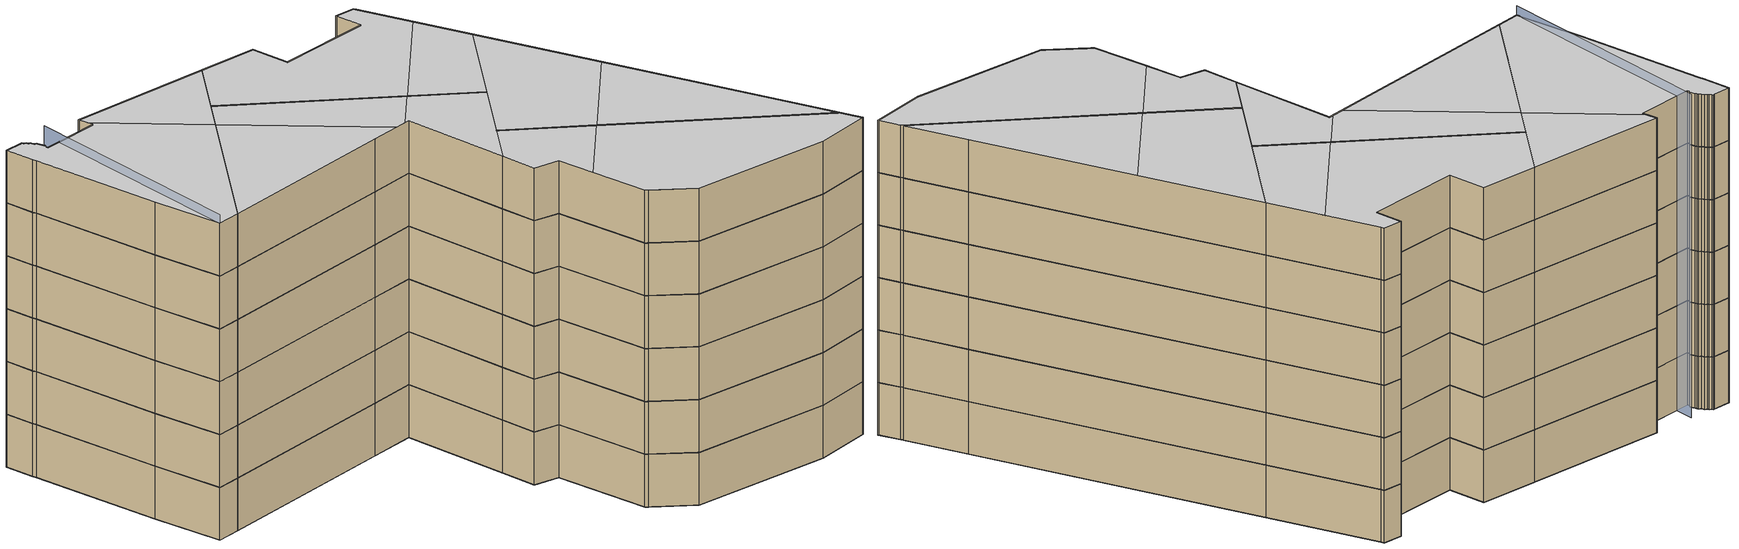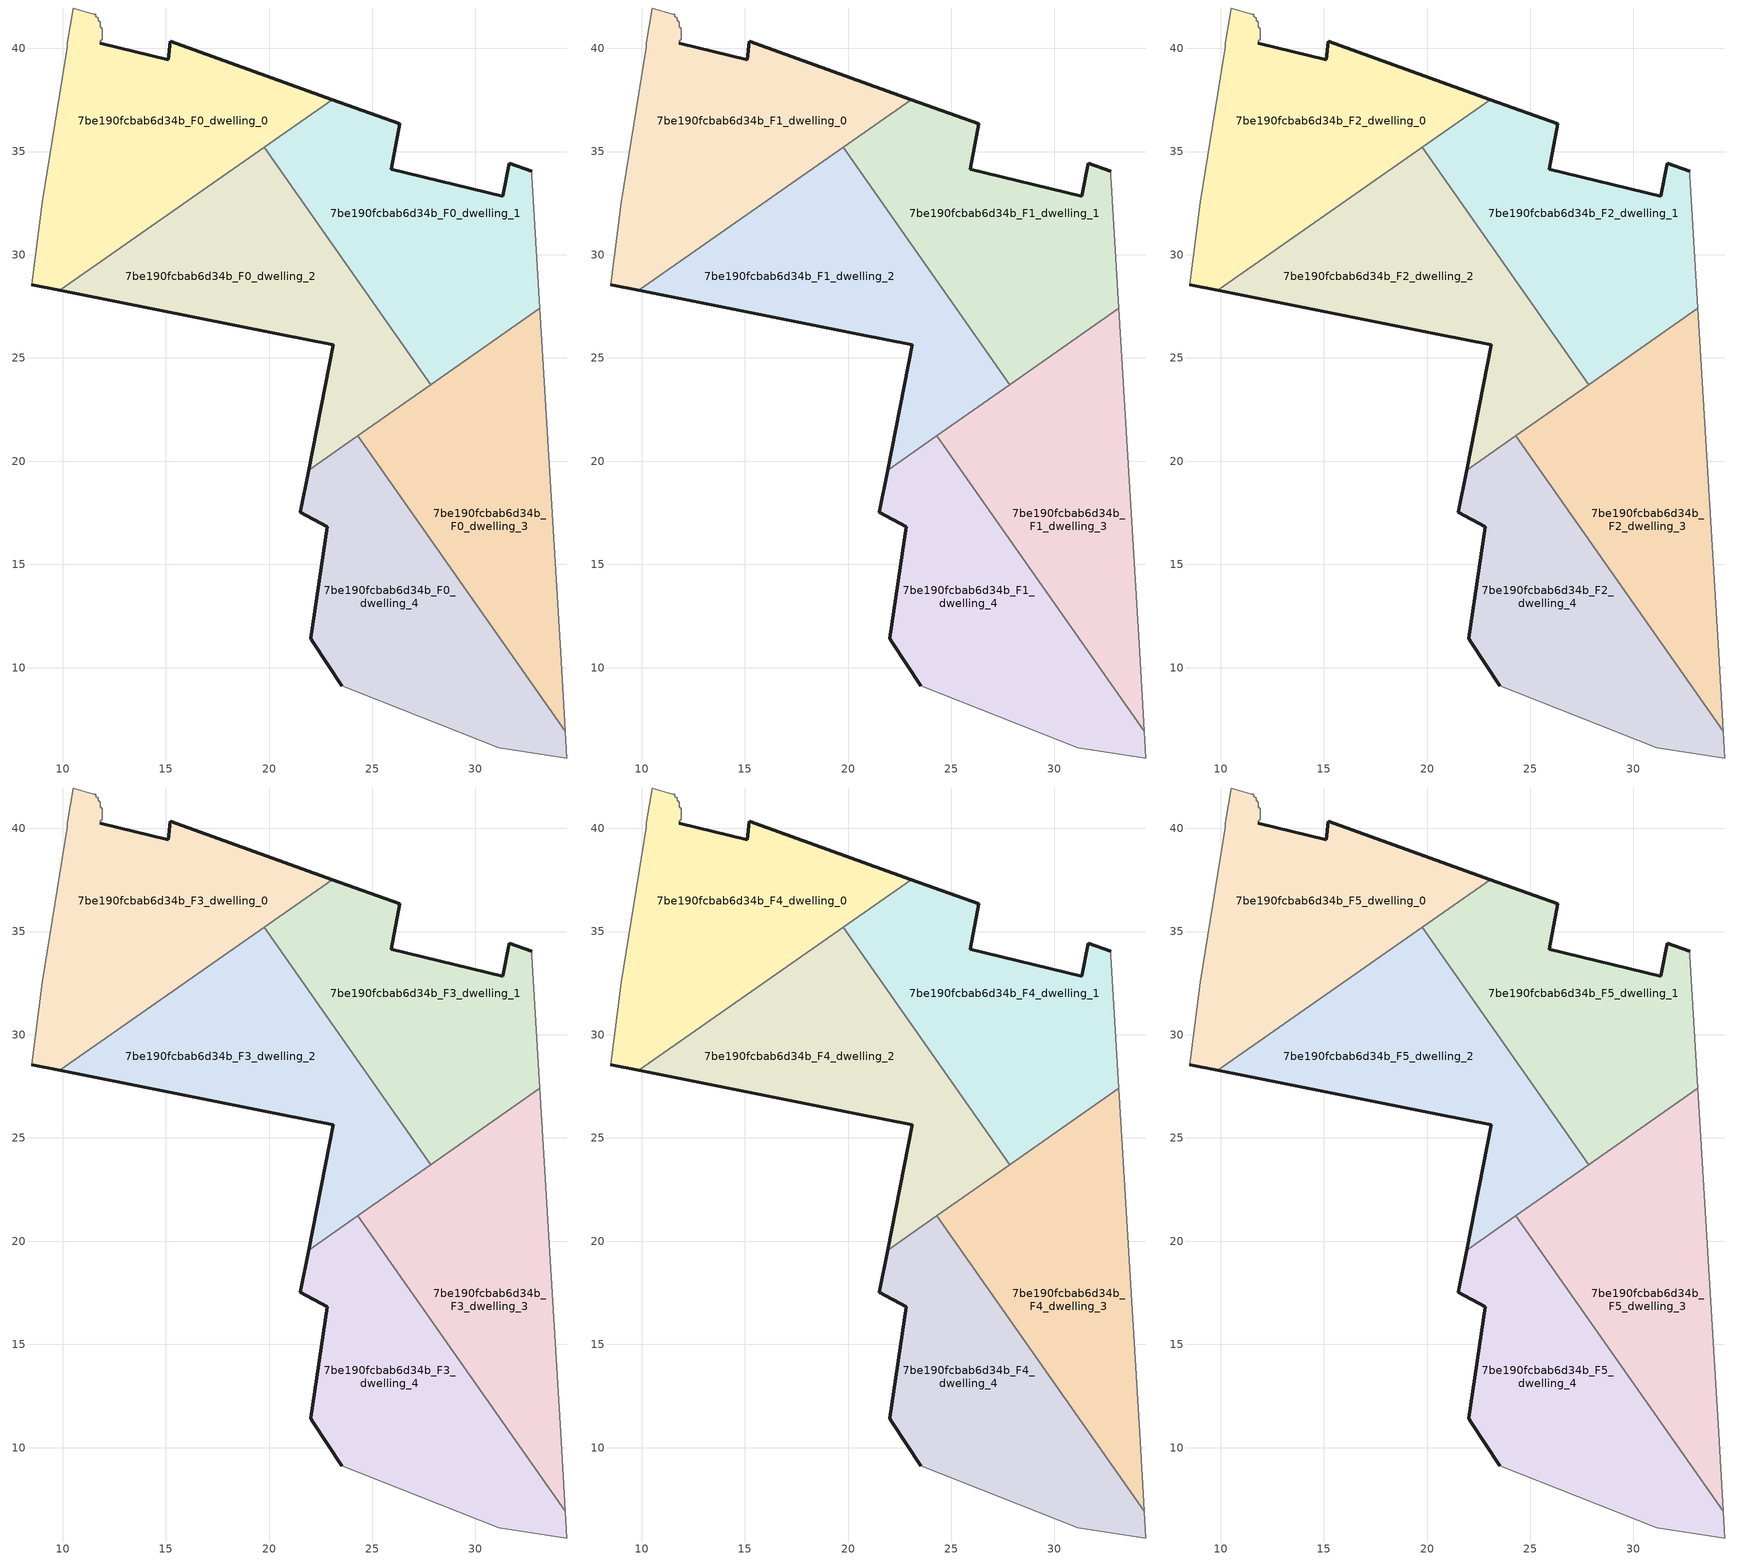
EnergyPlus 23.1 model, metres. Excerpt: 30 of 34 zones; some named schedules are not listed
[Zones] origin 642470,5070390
7be190fcbab6d34b_F0_dwelling_0
 floor ground (EU_floor_Construction): 23.06,37.52 15.22,40.35 15.12,39.45 11.81,40.25 11.81,40.35 11.92,40.45 11.92,40.75 11.91,40.85 11.91,40.95 11.81,41.05 11.81,41.25 11.71,41.35 11.71,41.45 11.61,41.55 11.61,41.66 11.52,41.66 10.51,41.96 10.21,40.25 10.21,40.05 9.01,32.55 8.51,28.55 9.87,28.27 z0
 wall outside (EU_wall_Construction): 11.81,40.25 15.12,39.45 15.22,40.35 23.06,37.52 / 9.87,28.27 8.51,28.55 z0:3
 wall adiabatic (EU_wall_Construction): 8.51,28.55 9.01,32.55 10.21,40.05 10.21,40.25 10.51,41.96 11.52,41.66 11.61,41.66 11.61,41.55 11.71,41.45 11.71,41.35 11.81,41.25 11.81,41.05 11.91,40.95 11.91,40.85 11.92,40.75 11.92,40.45 11.81,40.35 11.81,40.25 z0:3
 wall to 7be190fcbab6d34b_F0_dwelling_2 (EU_wall_Construction): 19.78,35.22 9.87,28.27 z0:3
 wall to 7be190fcbab6d34b_F0_dwelling_1 (EU_wall_Construction): 23.06,37.52 19.78,35.22 z0:3
7be190fcbab6d34b_F0_dwelling_1
 floor ground (EU_floor_Construction): 33.12,27.4 32.73,33.84 32.73,34.04 31.63,34.44 31.33,32.84 25.92,34.14 26.32,36.35 23.06,37.52 19.78,35.22 27.84,23.71 z0
 wall outside (EU_wall_Construction): 23.06,37.52 26.32,36.35 25.92,34.14 31.33,32.84 31.63,34.44 32.73,34.04 z0:3
 wall adiabatic (EU_wall_Construction): 32.73,34.04 32.73,33.84 33.12,27.4 z0:3
 wall to 7be190fcbab6d34b_F0_dwelling_2 (EU_wall_Construction): 27.84,23.71 19.78,35.22 z0:3
 wall to 7be190fcbab6d34b_F0_dwelling_3 (EU_wall_Construction): 33.12,27.4 27.84,23.71 z0:3
7be190fcbab6d34b_F0_dwelling_2
 floor ground (EU_floor_Construction): 27.84,23.71 19.78,35.22 9.87,28.27 20.52,26.14 23.12,25.64 21.91,19.55 z0
 wall outside (EU_wall_Construction): 21.91,19.55 23.12,25.64 20.52,26.14 9.87,28.27 z0:3
 wall to 7be190fcbab6d34b_F0_dwelling_4 (EU_wall_Construction): 24.31,21.23 21.91,19.55 z0:3
 wall to 7be190fcbab6d34b_F0_dwelling_3 (EU_wall_Construction): 27.84,23.71 24.31,21.23 z0:3
7be190fcbab6d34b_F0_dwelling_3
 floor ground (EU_floor_Construction): 34.34,6.91 34.12,10.73 33.12,27.4 24.31,21.23 z0
 wall adiabatic (EU_wall_Construction): 33.12,27.4 34.12,10.73 34.34,6.91 z0:3
 wall to 7be190fcbab6d34b_F0_dwelling_4 (EU_wall_Construction): 34.34,6.91 24.31,21.23 z0:3
7be190fcbab6d34b_F0_dwelling_4
 floor ground (EU_floor_Construction): 34.42,5.62 34.34,6.91 24.31,21.23 21.91,19.55 21.52,17.53 22.82,16.83 22.01,11.43 22.12,11.26 23.51,9.13 31.12,6.12 z0
 wall outside (EU_wall_Construction): 23.51,9.13 22.12,11.26 22.01,11.43 22.82,16.83 21.52,17.53 21.91,19.55 z0:3
 wall adiabatic (EU_wall_Construction): 34.34,6.91 34.42,5.62 31.12,6.12 23.51,9.13 z0:3
7be190fcbab6d34b_F1_dwelling_0
 floor to 7be190fcbab6d34b_F0_dwelling_0 (EU_floor_Construction): 23.06,37.52 15.22,40.35 15.12,39.45 11.81,40.25 11.81,40.35 11.92,40.45 11.92,40.75 11.91,40.85 11.91,40.95 11.81,41.05 11.81,41.25 11.71,41.35 11.71,41.45 11.61,41.55 11.61,41.66 11.52,41.66 10.51,41.96 10.21,40.25 10.21,40.05 9.01,32.55 8.51,28.55 9.87,28.27 z3
 wall outside (EU_wall_Construction): 11.81,40.25 15.12,39.45 15.22,40.35 23.06,37.52 / 9.87,28.27 8.51,28.55 z3:6
 wall adiabatic (EU_wall_Construction): 8.51,28.55 9.01,32.55 10.21,40.05 10.21,40.25 10.51,41.96 11.52,41.66 11.61,41.66 11.61,41.55 11.71,41.45 11.71,41.35 11.81,41.25 11.81,41.05 11.91,40.95 11.91,40.85 11.92,40.75 11.92,40.45 11.81,40.35 11.81,40.25 z3:6
 wall to 7be190fcbab6d34b_F1_dwelling_2 (EU_wall_Construction): 19.78,35.22 9.87,28.27 z3:6
 wall to 7be190fcbab6d34b_F1_dwelling_1 (EU_wall_Construction): 23.06,37.52 19.78,35.22 z3:6
7be190fcbab6d34b_F1_dwelling_1
 floor to 7be190fcbab6d34b_F0_dwelling_1 (EU_floor_Construction): 33.12,27.4 32.73,33.84 32.73,34.04 31.63,34.44 31.33,32.84 25.92,34.14 26.32,36.35 23.06,37.52 19.78,35.22 27.84,23.71 z3
 wall outside (EU_wall_Construction): 23.06,37.52 26.32,36.35 25.92,34.14 31.33,32.84 31.63,34.44 32.73,34.04 z3:6
 wall adiabatic (EU_wall_Construction): 32.73,34.04 32.73,33.84 33.12,27.4 z3:6
 wall to 7be190fcbab6d34b_F1_dwelling_2 (EU_wall_Construction): 27.84,23.71 19.78,35.22 z3:6
 wall to 7be190fcbab6d34b_F1_dwelling_3 (EU_wall_Construction): 33.12,27.4 27.84,23.71 z3:6
7be190fcbab6d34b_F1_dwelling_2
 floor to 7be190fcbab6d34b_F0_dwelling_2 (EU_floor_Construction): 27.84,23.71 19.78,35.22 9.87,28.27 20.52,26.14 23.12,25.64 21.91,19.55 z3
 wall outside (EU_wall_Construction): 21.91,19.55 23.12,25.64 20.52,26.14 9.87,28.27 z3:6
 wall to 7be190fcbab6d34b_F1_dwelling_4 (EU_wall_Construction): 24.31,21.23 21.91,19.55 z3:6
 wall to 7be190fcbab6d34b_F1_dwelling_3 (EU_wall_Construction): 27.84,23.71 24.31,21.23 z3:6
7be190fcbab6d34b_F1_dwelling_3
 floor to 7be190fcbab6d34b_F0_dwelling_3 (EU_floor_Construction): 34.34,6.91 34.12,10.73 33.12,27.4 24.31,21.23 z3
 wall adiabatic (EU_wall_Construction): 33.12,27.4 34.12,10.73 34.34,6.91 z3:6
 wall to 7be190fcbab6d34b_F1_dwelling_4 (EU_wall_Construction): 34.34,6.91 24.31,21.23 z3:6
7be190fcbab6d34b_F1_dwelling_4
 floor to 7be190fcbab6d34b_F0_dwelling_4 (EU_floor_Construction): 34.42,5.62 34.34,6.91 24.31,21.23 21.91,19.55 21.52,17.53 22.82,16.83 22.01,11.43 22.12,11.26 23.51,9.13 31.12,6.12 z3
 wall outside (EU_wall_Construction): 23.51,9.13 22.12,11.26 22.01,11.43 22.82,16.83 21.52,17.53 21.91,19.55 z3:6
 wall adiabatic (EU_wall_Construction): 34.34,6.91 34.42,5.62 31.12,6.12 23.51,9.13 z3:6
7be190fcbab6d34b_F2_dwelling_0
 floor to 7be190fcbab6d34b_F1_dwelling_0 (EU_floor_Construction): 23.06,37.52 15.22,40.35 15.12,39.45 11.81,40.25 11.81,40.35 11.92,40.45 11.92,40.75 11.91,40.85 11.91,40.95 11.81,41.05 11.81,41.25 11.71,41.35 11.71,41.45 11.61,41.55 11.61,41.66 11.52,41.66 10.51,41.96 10.21,40.25 10.21,40.05 9.01,32.55 8.51,28.55 9.87,28.27 z6
 wall outside (EU_wall_Construction): 11.81,40.25 15.12,39.45 15.22,40.35 23.06,37.52 / 9.87,28.27 8.51,28.55 z6:9
 wall adiabatic (EU_wall_Construction): 8.51,28.55 9.01,32.55 10.21,40.05 10.21,40.25 10.51,41.96 11.52,41.66 11.61,41.66 11.61,41.55 11.71,41.45 11.71,41.35 11.81,41.25 11.81,41.05 11.91,40.95 11.91,40.85 11.92,40.75 11.92,40.45 11.81,40.35 11.81,40.25 z6:9
 wall to 7be190fcbab6d34b_F2_dwelling_2 (EU_wall_Construction): 19.78,35.22 9.87,28.27 z6:9
 wall to 7be190fcbab6d34b_F2_dwelling_1 (EU_wall_Construction): 23.06,37.52 19.78,35.22 z6:9
7be190fcbab6d34b_F2_dwelling_1
 floor to 7be190fcbab6d34b_F1_dwelling_1 (EU_floor_Construction): 33.12,27.4 32.73,33.84 32.73,34.04 31.63,34.44 31.33,32.84 25.92,34.14 26.32,36.35 23.06,37.52 19.78,35.22 27.84,23.71 z6
 wall outside (EU_wall_Construction): 23.06,37.52 26.32,36.35 25.92,34.14 31.33,32.84 31.63,34.44 32.73,34.04 z6:9
 wall adiabatic (EU_wall_Construction): 32.73,34.04 32.73,33.84 33.12,27.4 z6:9
 wall to 7be190fcbab6d34b_F2_dwelling_2 (EU_wall_Construction): 27.84,23.71 19.78,35.22 z6:9
 wall to 7be190fcbab6d34b_F2_dwelling_3 (EU_wall_Construction): 33.12,27.4 27.84,23.71 z6:9
7be190fcbab6d34b_F2_dwelling_2
 floor to 7be190fcbab6d34b_F1_dwelling_2 (EU_floor_Construction): 27.84,23.71 19.78,35.22 9.87,28.27 20.52,26.14 23.12,25.64 21.91,19.55 z6
 wall outside (EU_wall_Construction): 21.91,19.55 23.12,25.64 20.52,26.14 9.87,28.27 z6:9
 wall to 7be190fcbab6d34b_F2_dwelling_4 (EU_wall_Construction): 24.31,21.23 21.91,19.55 z6:9
 wall to 7be190fcbab6d34b_F2_dwelling_3 (EU_wall_Construction): 27.84,23.71 24.31,21.23 z6:9
7be190fcbab6d34b_F2_dwelling_3
 floor to 7be190fcbab6d34b_F1_dwelling_3 (EU_floor_Construction): 34.34,6.91 34.12,10.73 33.12,27.4 24.31,21.23 z6
 wall adiabatic (EU_wall_Construction): 33.12,27.4 34.12,10.73 34.34,6.91 z6:9
 wall to 7be190fcbab6d34b_F2_dwelling_4 (EU_wall_Construction): 34.34,6.91 24.31,21.23 z6:9
7be190fcbab6d34b_F2_dwelling_4
 floor to 7be190fcbab6d34b_F1_dwelling_4 (EU_floor_Construction): 34.42,5.62 34.34,6.91 24.31,21.23 21.91,19.55 21.52,17.53 22.82,16.83 22.01,11.43 22.12,11.26 23.51,9.13 31.12,6.12 z6
 wall outside (EU_wall_Construction): 23.51,9.13 22.12,11.26 22.01,11.43 22.82,16.83 21.52,17.53 21.91,19.55 z6:9
 wall adiabatic (EU_wall_Construction): 34.34,6.91 34.42,5.62 31.12,6.12 23.51,9.13 z6:9
7be190fcbab6d34b_F3_dwelling_0
 floor to 7be190fcbab6d34b_F2_dwelling_0 (EU_floor_Construction): 23.06,37.52 15.22,40.35 15.12,39.45 11.81,40.25 11.81,40.35 11.92,40.45 11.92,40.75 11.91,40.85 11.91,40.95 11.81,41.05 11.81,41.25 11.71,41.35 11.71,41.45 11.61,41.55 11.61,41.66 11.52,41.66 10.51,41.96 10.21,40.25 10.21,40.05 9.01,32.55 8.51,28.55 9.87,28.27 z9
 wall outside (EU_wall_Construction): 11.81,40.25 15.12,39.45 15.22,40.35 23.06,37.52 / 9.87,28.27 8.51,28.55 z9:12
 wall adiabatic (EU_wall_Construction): 8.51,28.55 9.01,32.55 10.21,40.05 10.21,40.25 10.51,41.96 11.52,41.66 11.61,41.66 11.61,41.55 11.71,41.45 11.71,41.35 11.81,41.25 11.81,41.05 11.91,40.95 11.91,40.85 11.92,40.75 11.92,40.45 11.81,40.35 11.81,40.25 z9:12
 wall to 7be190fcbab6d34b_F3_dwelling_2 (EU_wall_Construction): 19.78,35.22 9.87,28.27 z9:12
 wall to 7be190fcbab6d34b_F3_dwelling_1 (EU_wall_Construction): 23.06,37.52 19.78,35.22 z9:12
7be190fcbab6d34b_F3_dwelling_1
 floor to 7be190fcbab6d34b_F2_dwelling_1 (EU_floor_Construction): 33.12,27.4 32.73,33.84 32.73,34.04 31.63,34.44 31.33,32.84 25.92,34.14 26.32,36.35 23.06,37.52 19.78,35.22 27.84,23.71 z9
 wall outside (EU_wall_Construction): 23.06,37.52 26.32,36.35 25.92,34.14 31.33,32.84 31.63,34.44 32.73,34.04 z9:12
 wall adiabatic (EU_wall_Construction): 32.73,34.04 32.73,33.84 33.12,27.4 z9:12
 wall to 7be190fcbab6d34b_F3_dwelling_2 (EU_wall_Construction): 27.84,23.71 19.78,35.22 z9:12
 wall to 7be190fcbab6d34b_F3_dwelling_3 (EU_wall_Construction): 33.12,27.4 27.84,23.71 z9:12
7be190fcbab6d34b_F3_dwelling_2
 floor to 7be190fcbab6d34b_F2_dwelling_2 (EU_floor_Construction): 27.84,23.71 19.78,35.22 9.87,28.27 20.52,26.14 23.12,25.64 21.91,19.55 z9
 wall outside (EU_wall_Construction): 21.91,19.55 23.12,25.64 20.52,26.14 9.87,28.27 z9:12
 wall to 7be190fcbab6d34b_F3_dwelling_4 (EU_wall_Construction): 24.31,21.23 21.91,19.55 z9:12
 wall to 7be190fcbab6d34b_F3_dwelling_3 (EU_wall_Construction): 27.84,23.71 24.31,21.23 z9:12
7be190fcbab6d34b_F3_dwelling_3
 floor to 7be190fcbab6d34b_F2_dwelling_3 (EU_floor_Construction): 34.34,6.91 34.12,10.73 33.12,27.4 24.31,21.23 z9
 wall adiabatic (EU_wall_Construction): 33.12,27.4 34.12,10.73 34.34,6.91 z9:12
 wall to 7be190fcbab6d34b_F3_dwelling_4 (EU_wall_Construction): 34.34,6.91 24.31,21.23 z9:12
7be190fcbab6d34b_F3_dwelling_4
 floor to 7be190fcbab6d34b_F2_dwelling_4 (EU_floor_Construction): 34.42,5.62 34.34,6.91 24.31,21.23 21.91,19.55 21.52,17.53 22.82,16.83 22.01,11.43 22.12,11.26 23.51,9.13 31.12,6.12 z9
 wall outside (EU_wall_Construction): 23.51,9.13 22.12,11.26 22.01,11.43 22.82,16.83 21.52,17.53 21.91,19.55 z9:12
 wall adiabatic (EU_wall_Construction): 34.34,6.91 34.42,5.62 31.12,6.12 23.51,9.13 z9:12
7be190fcbab6d34b_F4_dwelling_0
 floor to 7be190fcbab6d34b_F3_dwelling_0 (EU_floor_Construction): 23.06,37.52 15.22,40.35 15.12,39.45 11.81,40.25 11.81,40.35 11.92,40.45 11.92,40.75 11.91,40.85 11.91,40.95 11.81,41.05 11.81,41.25 11.71,41.35 11.71,41.45 11.61,41.55 11.61,41.66 11.52,41.66 10.51,41.96 10.21,40.25 10.21,40.05 9.01,32.55 8.51,28.55 9.87,28.27 z12
 wall outside (EU_wall_Construction): 11.81,40.25 15.12,39.45 15.22,40.35 23.06,37.52 / 9.87,28.27 8.51,28.55 z12:15
 wall adiabatic (EU_wall_Construction): 8.51,28.55 9.01,32.55 10.21,40.05 10.21,40.25 10.51,41.96 11.52,41.66 11.61,41.66 11.61,41.55 11.71,41.45 11.71,41.35 11.81,41.25 11.81,41.05 11.91,40.95 11.91,40.85 11.92,40.75 11.92,40.45 11.81,40.35 11.81,40.25 z12:15
 wall to 7be190fcbab6d34b_F4_dwelling_2 (EU_wall_Construction): 19.78,35.22 9.87,28.27 z12:15
 wall to 7be190fcbab6d34b_F4_dwelling_1 (EU_wall_Construction): 23.06,37.52 19.78,35.22 z12:15
7be190fcbab6d34b_F4_dwelling_1
 floor to 7be190fcbab6d34b_F3_dwelling_1 (EU_floor_Construction): 33.12,27.4 32.73,33.84 32.73,34.04 31.63,34.44 31.33,32.84 25.92,34.14 26.32,36.35 23.06,37.52 19.78,35.22 27.84,23.71 z12
 wall outside (EU_wall_Construction): 23.06,37.52 26.32,36.35 25.92,34.14 31.33,32.84 31.63,34.44 32.73,34.04 z12:15
 wall adiabatic (EU_wall_Construction): 32.73,34.04 32.73,33.84 33.12,27.4 z12:15
 wall to 7be190fcbab6d34b_F4_dwelling_2 (EU_wall_Construction): 27.84,23.71 19.78,35.22 z12:15
 wall to 7be190fcbab6d34b_F4_dwelling_3 (EU_wall_Construction): 33.12,27.4 27.84,23.71 z12:15
7be190fcbab6d34b_F4_dwelling_2
 floor to 7be190fcbab6d34b_F3_dwelling_2 (EU_floor_Construction): 27.84,23.71 19.78,35.22 9.87,28.27 20.52,26.14 23.12,25.64 21.91,19.55 z12
 wall outside (EU_wall_Construction): 21.91,19.55 23.12,25.64 20.52,26.14 9.87,28.27 z12:15
 wall to 7be190fcbab6d34b_F4_dwelling_4 (EU_wall_Construction): 24.31,21.23 21.91,19.55 z12:15
 wall to 7be190fcbab6d34b_F4_dwelling_3 (EU_wall_Construction): 27.84,23.71 24.31,21.23 z12:15
7be190fcbab6d34b_F4_dwelling_3
 floor to 7be190fcbab6d34b_F3_dwelling_3 (EU_floor_Construction): 34.34,6.91 34.12,10.73 33.12,27.4 24.31,21.23 z12
 wall adiabatic (EU_wall_Construction): 33.12,27.4 34.12,10.73 34.34,6.91 z12:15
 wall to 7be190fcbab6d34b_F4_dwelling_4 (EU_wall_Construction): 34.34,6.91 24.31,21.23 z12:15
7be190fcbab6d34b_F4_dwelling_4
 floor to 7be190fcbab6d34b_F3_dwelling_4 (EU_floor_Construction): 34.42,5.62 34.34,6.91 24.31,21.23 21.91,19.55 21.52,17.53 22.82,16.83 22.01,11.43 22.12,11.26 23.51,9.13 31.12,6.12 z12
 wall outside (EU_wall_Construction): 23.51,9.13 22.12,11.26 22.01,11.43 22.82,16.83 21.52,17.53 21.91,19.55 z12:15
 wall adiabatic (EU_wall_Construction): 34.34,6.91 34.42,5.62 31.12,6.12 23.51,9.13 z12:15
7be190fcbab6d34b_F5_dwelling_0
 floor to 7be190fcbab6d34b_F4_dwelling_0 (EU_floor_Construction): 23.06,37.52 15.22,40.35 15.12,39.45 11.81,40.25 11.81,40.35 11.92,40.45 11.92,40.75 11.91,40.85 11.91,40.95 11.81,41.05 11.81,41.25 11.71,41.35 11.71,41.45 11.61,41.55 11.61,41.66 11.52,41.66 10.51,41.96 10.21,40.25 10.21,40.05 9.01,32.55 8.51,28.55 9.87,28.27 z15
 wall outside (EU_wall_Construction): 11.81,40.25 15.12,39.45 15.22,40.35 23.06,37.52 / 9.87,28.27 8.51,28.55 z15:18
 wall adiabatic (EU_wall_Construction): 8.51,28.55 9.01,32.55 10.21,40.05 10.21,40.25 10.51,41.96 11.52,41.66 11.61,41.66 11.61,41.55 11.71,41.45 11.71,41.35 11.81,41.25 11.81,41.05 11.91,40.95 11.91,40.85 11.92,40.75 11.92,40.45 11.81,40.35 11.81,40.25 z15:18
 wall to 7be190fcbab6d34b_F5_dwelling_2 (EU_wall_Construction): 19.78,35.22 9.87,28.27 z15:18
 wall to 7be190fcbab6d34b_F5_dwelling_1 (EU_wall_Construction): 23.06,37.52 19.78,35.22 z15:18
 ceiling to 7be190fcbab6d34b_F6_dwelling_1 (EU_floor_Construction): 15.16,39.8 18.06,34.01 9.87,28.27 8.51,28.55 9.01,32.55 10.21,40.05 10.21,40.25 10.51,41.96 11.52,41.66 11.61,41.66 11.61,41.55 11.71,41.45 11.71,41.35 11.81,41.25 11.81,41.05 11.91,40.95 11.91,40.85 11.92,40.75 11.92,40.45 11.81,40.35 11.81,40.25 15.12,39.45 z18
 ceiling to 7be190fcbab6d34b_F6_dwelling_0 (EU_floor_Construction): 23.06,37.52 18.06,34.01 15.16,39.8 15.22,40.35 z18
7be190fcbab6d34b_F5_dwelling_1
 floor to 7be190fcbab6d34b_F4_dwelling_1 (EU_floor_Construction): 33.12,27.4 32.73,33.84 32.73,34.04 31.63,34.44 31.33,32.84 25.92,34.14 26.32,36.35 23.06,37.52 19.78,35.22 27.84,23.71 z15
 wall outside (EU_wall_Construction): 23.06,37.52 26.32,36.35 25.92,34.14 31.33,32.84 31.63,34.44 32.73,34.04 z15:18
 wall adiabatic (EU_wall_Construction): 32.73,34.04 32.73,33.84 33.12,27.4 z15:18
 wall to 7be190fcbab6d34b_F5_dwelling_2 (EU_wall_Construction): 27.84,23.71 19.78,35.22 z15:18
 wall to 7be190fcbab6d34b_F5_dwelling_3 (EU_wall_Construction): 33.12,27.4 27.84,23.71 z15:18
 ceiling to 7be190fcbab6d34b_F6_dwelling_0 (EU_floor_Construction): 31.63,34.44 32.73,34.04 32.73,33.84 32.92,30.73 25.52,27.02 19.78,35.22 23.06,37.52 26.32,36.35 25.92,34.14 31.33,32.84 z18
 ceiling to 7be190fcbab6d34b_F6_dwelling_2 (EU_floor_Construction): 32.92,30.73 33.12,27.4 27.84,23.71 25.52,27.02 z18
7be190fcbab6d34b_F5_dwelling_2
 floor to 7be190fcbab6d34b_F4_dwelling_2 (EU_floor_Construction): 27.84,23.71 19.78,35.22 9.87,28.27 20.52,26.14 23.12,25.64 21.91,19.55 z15
 wall outside (EU_wall_Construction): 21.91,19.55 23.12,25.64 20.52,26.14 9.87,28.27 z15:18
 wall to 7be190fcbab6d34b_F5_dwelling_4 (EU_wall_Construction): 24.31,21.23 21.91,19.55 z15:18
 wall to 7be190fcbab6d34b_F5_dwelling_3 (EU_wall_Construction): 27.84,23.71 24.31,21.23 z15:18
 ceiling to 7be190fcbab6d34b_F6_dwelling_2 (EU_floor_Construction): 25.52,27.02 27.84,23.71 21.91,19.55 23.12,25.64 22.86,25.69 z18
 ceiling to 7be190fcbab6d34b_F6_dwelling_1 (EU_floor_Construction): 18.06,34.01 22.16,25.82 20.52,26.14 9.87,28.27 z18
 ceiling to 7be190fcbab6d34b_F6_dwelling_0 (EU_floor_Construction): 19.78,35.22 25.52,27.02 22.86,25.69 22.16,25.82 18.06,34.01 z18
7be190fcbab6d34b_F5_dwelling_3
 floor to 7be190fcbab6d34b_F4_dwelling_3 (EU_floor_Construction): 34.34,6.91 34.12,10.73 33.12,27.4 24.31,21.23 z15
 wall adiabatic (EU_wall_Construction): 33.12,27.4 34.12,10.73 34.34,6.91 z15:18
 wall to 7be190fcbab6d34b_F5_dwelling_4 (EU_wall_Construction): 34.34,6.91 24.31,21.23 z15:18
 ceiling to 7be190fcbab6d34b_F6_dwelling_2 (EU_floor_Construction): 33.12,27.4 33.55,20.22 27.24,17.05 24.31,21.23 z18
 ceiling to 7be190fcbab6d34b_F6_dwelling_3 (EU_floor_Construction): 33.55,20.22 34.12,10.73 34.34,6.91 27.24,17.05 z18
7be190fcbab6d34b_F5_dwelling_4
 floor to 7be190fcbab6d34b_F4_dwelling_4 (EU_floor_Construction): 34.42,5.62 34.34,6.91 24.31,21.23 21.91,19.55 21.52,17.53 22.82,16.83 22.01,11.43 22.12,11.26 23.51,9.13 31.12,6.12 z15
 wall outside (EU_wall_Construction): 23.51,9.13 22.12,11.26 22.01,11.43 22.82,16.83 21.52,17.53 21.91,19.55 z15:18
 wall adiabatic (EU_wall_Construction): 34.34,6.91 34.42,5.62 31.12,6.12 23.51,9.13 z15:18
 ceiling to 7be190fcbab6d34b_F6_dwelling_3 (EU_floor_Construction): 27.24,17.05 34.34,6.91 34.42,5.62 31.12,6.12 23.51,9.13 22.01,11.43 22.5,14.67 z18
 ceiling to 7be190fcbab6d34b_F6_dwelling_2 (EU_floor_Construction): 24.31,21.23 27.24,17.05 22.5,14.67 22.82,16.83 21.52,17.53 21.91,19.55 z18
shading: 12.95,41.09 8.51,28.55 z0:18.5
[Building]
EU S2 Campaign: North Axis=0; Terrain=City; Solar Distribution=FullExterior
[Site:Location]
Lyon-Bron: Latitude=45.75; Longitude=5; Time Zone=1; Elevation=198
[SizingPeriod:WeatherFileDays]
AnnualSizingPeriod: Begin Month=1; Begin Day of Month=1; End Month=12; End Day of Month=31; Day of Week for Start Day=Monday; Use Weather File Daylight Saving Period=No; Use Weather File Rain and Snow Indicators=No
[MATERIAL]
EU_InternalMass_Material: Roughness=MediumRough; Thickness=0.1; Conductivity=1; Density=1800; Specific Heat=900; Thermal Absorptance=0.9; Solar Absorptance=0.7; Visible Absorptance=0.7
[MATERIAL:NOMASS] Roughness=MediumRough; Thermal Absorptance=0.9; Solar Absorptance=0.7; Visible Absorptance=0.7
Name | Thermal Resistance
EU_wall_NoMass | 1.1366
EU_floor_NoMass | 1.85445
[CONSTRUCTION]
EU_wall_Construction: EU_wall_NoMass
EU_floor_Construction: EU_floor_NoMass
EU_InternalMass_Construction: EU_InternalMass_Material
[ZONE] Type=1; Multiplier=1; Ceiling Height=autocalculate; Floor Area=autocalculate; Part of Total Floor Area=Yes
Name | Volume
7be190fcbab6d34b_F0_dwelling_0; 7be190fcbab6d34b_F1_dwelling_0; 7be190fcbab6d34b_F2_dwelling_0; 7be190fcbab6d34b_F3_dwelling_0; 7be190fcbab6d34b_F4_dwelling_0; 7be190fcbab6d34b_F5_dwelling_0 | 282.303
7be190fcbab6d34b_F0_dwelling_1; 7be190fcbab6d34b_F1_dwelling_1; 7be190fcbab6d34b_F2_dwelling_1; 7be190fcbab6d34b_F3_dwelling_1; 7be190fcbab6d34b_F4_dwelling_1; 7be190fcbab6d34b_F5_dwelling_1 | 282.285
7be190fcbab6d34b_F0_dwelling_2; 7be190fcbab6d34b_F1_dwelling_2; 7be190fcbab6d34b_F2_dwelling_2; 7be190fcbab6d34b_F3_dwelling_2; 7be190fcbab6d34b_F4_dwelling_2; 7be190fcbab6d34b_F5_dwelling_2 | 282.275
7be190fcbab6d34b_F0_dwelling_3; 7be190fcbab6d34b_F1_dwelling_3; 7be190fcbab6d34b_F2_dwelling_3; 7be190fcbab6d34b_F3_dwelling_3; 7be190fcbab6d34b_F4_dwelling_3; 7be190fcbab6d34b_F5_dwelling_3 | 282.281
7be190fcbab6d34b_F0_dwelling_4; 7be190fcbab6d34b_F1_dwelling_4; 7be190fcbab6d34b_F2_dwelling_4; 7be190fcbab6d34b_F3_dwelling_4; 7be190fcbab6d34b_F4_dwelling_4; 7be190fcbab6d34b_F5_dwelling_4 | 282.326
[INTERNALMASS] Construction=EU_InternalMass_Construction
Name | Zone or ZoneList | Surface Area
7be190fcbab6d34b_F0_dwelling_0_EU_InternalMass | 7be190fcbab6d34b_F0_dwelling_0 | 94.1013
7be190fcbab6d34b_F0_dwelling_1_EU_InternalMass | 7be190fcbab6d34b_F0_dwelling_1 | 94.0954
7be190fcbab6d34b_F0_dwelling_2_EU_InternalMass | 7be190fcbab6d34b_F0_dwelling_2 | 94.0947
7be190fcbab6d34b_F0_dwelling_3_EU_InternalMass | 7be190fcbab6d34b_F0_dwelling_3 | 94.0976
7be190fcbab6d34b_F0_dwelling_4_EU_InternalMass | 7be190fcbab6d34b_F0_dwelling_4 | 94.1087
7be190fcbab6d34b_F1_dwelling_0_EU_InternalMass | 7be190fcbab6d34b_F1_dwelling_0 | 94.1013
7be190fcbab6d34b_F1_dwelling_1_EU_InternalMass | 7be190fcbab6d34b_F1_dwelling_1 | 94.0954
7be190fcbab6d34b_F1_dwelling_2_EU_InternalMass | 7be190fcbab6d34b_F1_dwelling_2 | 94.0947
7be190fcbab6d34b_F1_dwelling_3_EU_InternalMass | 7be190fcbab6d34b_F1_dwelling_3 | 94.0976
7be190fcbab6d34b_F1_dwelling_4_EU_InternalMass | 7be190fcbab6d34b_F1_dwelling_4 | 94.1087
7be190fcbab6d34b_F2_dwelling_0_EU_InternalMass | 7be190fcbab6d34b_F2_dwelling_0 | 94.1013
7be190fcbab6d34b_F2_dwelling_1_EU_InternalMass | 7be190fcbab6d34b_F2_dwelling_1 | 94.0954
7be190fcbab6d34b_F2_dwelling_2_EU_InternalMass | 7be190fcbab6d34b_F2_dwelling_2 | 94.0947
7be190fcbab6d34b_F2_dwelling_3_EU_InternalMass | 7be190fcbab6d34b_F2_dwelling_3 | 94.0976
7be190fcbab6d34b_F2_dwelling_4_EU_InternalMass | 7be190fcbab6d34b_F2_dwelling_4 | 94.1087
7be190fcbab6d34b_F3_dwelling_0_EU_InternalMass | 7be190fcbab6d34b_F3_dwelling_0 | 94.1013
7be190fcbab6d34b_F3_dwelling_1_EU_InternalMass | 7be190fcbab6d34b_F3_dwelling_1 | 94.0954
7be190fcbab6d34b_F3_dwelling_2_EU_InternalMass | 7be190fcbab6d34b_F3_dwelling_2 | 94.0947
7be190fcbab6d34b_F3_dwelling_3_EU_InternalMass | 7be190fcbab6d34b_F3_dwelling_3 | 94.0976
7be190fcbab6d34b_F3_dwelling_4_EU_InternalMass | 7be190fcbab6d34b_F3_dwelling_4 | 94.1087
7be190fcbab6d34b_F4_dwelling_0_EU_InternalMass | 7be190fcbab6d34b_F4_dwelling_0 | 94.1013
7be190fcbab6d34b_F4_dwelling_1_EU_InternalMass | 7be190fcbab6d34b_F4_dwelling_1 | 94.0954
7be190fcbab6d34b_F4_dwelling_2_EU_InternalMass | 7be190fcbab6d34b_F4_dwelling_2 | 94.0947
7be190fcbab6d34b_F4_dwelling_3_EU_InternalMass | 7be190fcbab6d34b_F4_dwelling_3 | 94.0976
7be190fcbab6d34b_F4_dwelling_4_EU_InternalMass | 7be190fcbab6d34b_F4_dwelling_4 | 94.1087
7be190fcbab6d34b_F5_dwelling_0_EU_InternalMass | 7be190fcbab6d34b_F5_dwelling_0 | 94.1013
7be190fcbab6d34b_F5_dwelling_1_EU_InternalMass | 7be190fcbab6d34b_F5_dwelling_1 | 94.0954
7be190fcbab6d34b_F5_dwelling_2_EU_InternalMass | 7be190fcbab6d34b_F5_dwelling_2 | 94.0947
7be190fcbab6d34b_F5_dwelling_3_EU_InternalMass | 7be190fcbab6d34b_F5_dwelling_3 | 94.0976
7be190fcbab6d34b_F5_dwelling_4_EU_InternalMass | 7be190fcbab6d34b_F5_dwelling_4 | 94.1087
[OTHEREQUIPMENT] Fuel Type=Electricity; Design Level Calculation Method=Watts/Area; Power per Zone Floor Area=1; Fraction Latent=0; Fraction Radiant=0; Fraction Lost=0; Carbon Dioxide Generation Rate=0; EndUse Subcategory=EU_Step8_InternalGains
Name | Zone or ZoneList or Space or SpaceList | Schedule
EU_Step8_InternalGain_7be190fcbab6d34b_F0_dwelling_0_f000 | 7be190fcbab6d34b_F0_dwelling_0 | EU_Step8_GainSchedule_7be190fcbab6d34b_F0_dwelling_0_f000
EU_Step8_InternalGain_7be190fcbab6d34b_F0_dwelling_1_f000 | 7be190fcbab6d34b_F0_dwelling_1 | EU_Step8_GainSchedule_7be190fcbab6d34b_F0_dwelling_1_f000
EU_Step8_InternalGain_7be190fcbab6d34b_F0_dwelling_2_f000 | 7be190fcbab6d34b_F0_dwelling_2 | EU_Step8_GainSchedule_7be190fcbab6d34b_F0_dwelling_2_f000
EU_Step8_InternalGain_7be190fcbab6d34b_F0_dwelling_3_f000 | 7be190fcbab6d34b_F0_dwelling_3 | EU_Step8_GainSchedule_7be190fcbab6d34b_F0_dwelling_3_f000
EU_Step8_InternalGain_7be190fcbab6d34b_F0_dwelling_4_f000 | 7be190fcbab6d34b_F0_dwelling_4 | EU_Step8_GainSchedule_7be190fcbab6d34b_F0_dwelling_4_f000
EU_Step8_InternalGain_7be190fcbab6d34b_F1_dwelling_0_f000 | 7be190fcbab6d34b_F1_dwelling_0 | EU_Step8_GainSchedule_7be190fcbab6d34b_F1_dwelling_0_f000
EU_Step8_InternalGain_7be190fcbab6d34b_F1_dwelling_1_f000 | 7be190fcbab6d34b_F1_dwelling_1 | EU_Step8_GainSchedule_7be190fcbab6d34b_F1_dwelling_1_f000
EU_Step8_InternalGain_7be190fcbab6d34b_F1_dwelling_2_f000 | 7be190fcbab6d34b_F1_dwelling_2 | EU_Step8_GainSchedule_7be190fcbab6d34b_F1_dwelling_2_f000
EU_Step8_InternalGain_7be190fcbab6d34b_F1_dwelling_3_f000 | 7be190fcbab6d34b_F1_dwelling_3 | EU_Step8_GainSchedule_7be190fcbab6d34b_F1_dwelling_3_f000
EU_Step8_InternalGain_7be190fcbab6d34b_F1_dwelling_4_f000 | 7be190fcbab6d34b_F1_dwelling_4 | EU_Step8_GainSchedule_7be190fcbab6d34b_F1_dwelling_4_f000
EU_Step8_InternalGain_7be190fcbab6d34b_F2_dwelling_0_f000 | 7be190fcbab6d34b_F2_dwelling_0 | EU_Step8_GainSchedule_7be190fcbab6d34b_F2_dwelling_0_f000
EU_Step8_InternalGain_7be190fcbab6d34b_F2_dwelling_1_f000 | 7be190fcbab6d34b_F2_dwelling_1 | EU_Step8_GainSchedule_7be190fcbab6d34b_F2_dwelling_1_f000
EU_Step8_InternalGain_7be190fcbab6d34b_F2_dwelling_2_f000 | 7be190fcbab6d34b_F2_dwelling_2 | EU_Step8_GainSchedule_7be190fcbab6d34b_F2_dwelling_2_f000
EU_Step8_InternalGain_7be190fcbab6d34b_F2_dwelling_3_f000 | 7be190fcbab6d34b_F2_dwelling_3 | EU_Step8_GainSchedule_7be190fcbab6d34b_F2_dwelling_3_f000
EU_Step8_InternalGain_7be190fcbab6d34b_F2_dwelling_4_f000 | 7be190fcbab6d34b_F2_dwelling_4 | EU_Step8_GainSchedule_7be190fcbab6d34b_F2_dwelling_4_f000
EU_Step8_InternalGain_7be190fcbab6d34b_F3_dwelling_0_f000 | 7be190fcbab6d34b_F3_dwelling_0 | EU_Step8_GainSchedule_7be190fcbab6d34b_F3_dwelling_0_f000
EU_Step8_InternalGain_7be190fcbab6d34b_F3_dwelling_1_f000 | 7be190fcbab6d34b_F3_dwelling_1 | EU_Step8_GainSchedule_7be190fcbab6d34b_F3_dwelling_1_f000
EU_Step8_InternalGain_7be190fcbab6d34b_F3_dwelling_2_f000 | 7be190fcbab6d34b_F3_dwelling_2 | EU_Step8_GainSchedule_7be190fcbab6d34b_F3_dwelling_2_f000
EU_Step8_InternalGain_7be190fcbab6d34b_F3_dwelling_3_f000 | 7be190fcbab6d34b_F3_dwelling_3 | EU_Step8_GainSchedule_7be190fcbab6d34b_F3_dwelling_3_f000
EU_Step8_InternalGain_7be190fcbab6d34b_F3_dwelling_4_f000 | 7be190fcbab6d34b_F3_dwelling_4 | EU_Step8_GainSchedule_7be190fcbab6d34b_F3_dwelling_4_f000
EU_Step8_InternalGain_7be190fcbab6d34b_F4_dwelling_0_f000 | 7be190fcbab6d34b_F4_dwelling_0 | EU_Step8_GainSchedule_7be190fcbab6d34b_F4_dwelling_0_f000
EU_Step8_InternalGain_7be190fcbab6d34b_F4_dwelling_1_f000 | 7be190fcbab6d34b_F4_dwelling_1 | EU_Step8_GainSchedule_7be190fcbab6d34b_F4_dwelling_1_f000
EU_Step8_InternalGain_7be190fcbab6d34b_F4_dwelling_2_f000 | 7be190fcbab6d34b_F4_dwelling_2 | EU_Step8_GainSchedule_7be190fcbab6d34b_F4_dwelling_2_f000
EU_Step8_InternalGain_7be190fcbab6d34b_F4_dwelling_3_f000 | 7be190fcbab6d34b_F4_dwelling_3 | EU_Step8_GainSchedule_7be190fcbab6d34b_F4_dwelling_3_f000
EU_Step8_InternalGain_7be190fcbab6d34b_F4_dwelling_4_f000 | 7be190fcbab6d34b_F4_dwelling_4 | EU_Step8_GainSchedule_7be190fcbab6d34b_F4_dwelling_4_f000
EU_Step8_InternalGain_7be190fcbab6d34b_F5_dwelling_0_f000 | 7be190fcbab6d34b_F5_dwelling_0 | EU_Step8_GainSchedule_7be190fcbab6d34b_F5_dwelling_0_f000
EU_Step8_InternalGain_7be190fcbab6d34b_F5_dwelling_1_f000 | 7be190fcbab6d34b_F5_dwelling_1 | EU_Step8_GainSchedule_7be190fcbab6d34b_F5_dwelling_1_f000
EU_Step8_InternalGain_7be190fcbab6d34b_F5_dwelling_2_f000 | 7be190fcbab6d34b_F5_dwelling_2 | EU_Step8_GainSchedule_7be190fcbab6d34b_F5_dwelling_2_f000
EU_Step8_InternalGain_7be190fcbab6d34b_F5_dwelling_3_f000 | 7be190fcbab6d34b_F5_dwelling_3 | EU_Step8_GainSchedule_7be190fcbab6d34b_F5_dwelling_3_f000
EU_Step8_InternalGain_7be190fcbab6d34b_F5_dwelling_4_f000 | 7be190fcbab6d34b_F5_dwelling_4 | EU_Step8_GainSchedule_7be190fcbab6d34b_F5_dwelling_4_f000
[ZONEVENTILATION:DESIGNFLOWRATE] Schedule=EU_AlwaysOn; Design Flow Rate Calculation Method=AirChanges/Hour; Air Changes per Hour=0.473019; Ventilation Type=Natural; Fan Pressure Rise=0; Fan Total Efficiency=1; Constant Term Coefficient=1; Temperature Term Coefficient=0; Velocity Term Coefficient=0; Velocity Squared Term Coefficient=0; Minimum Indoor Temperature=-100; Maximum Indoor Temperature=100; Delta Temperature=-100; Minimum Outdoor Temperature=-100; Maximum Outdoor Temperature=100; Maximum Wind Speed=40
Name | Zone or ZoneList or Space or SpaceList
EU_ConstantAir_7be190fcbab6d34b_F0_dwelling_0 | 7be190fcbab6d34b_F0_dwelling_0
EU_ConstantAir_7be190fcbab6d34b_F0_dwelling_1 | 7be190fcbab6d34b_F0_dwelling_1
EU_ConstantAir_7be190fcbab6d34b_F0_dwelling_2 | 7be190fcbab6d34b_F0_dwelling_2
EU_ConstantAir_7be190fcbab6d34b_F0_dwelling_3 | 7be190fcbab6d34b_F0_dwelling_3
EU_ConstantAir_7be190fcbab6d34b_F0_dwelling_4 | 7be190fcbab6d34b_F0_dwelling_4
EU_ConstantAir_7be190fcbab6d34b_F1_dwelling_0 | 7be190fcbab6d34b_F1_dwelling_0
EU_ConstantAir_7be190fcbab6d34b_F1_dwelling_1 | 7be190fcbab6d34b_F1_dwelling_1
EU_ConstantAir_7be190fcbab6d34b_F1_dwelling_2 | 7be190fcbab6d34b_F1_dwelling_2
EU_ConstantAir_7be190fcbab6d34b_F1_dwelling_3 | 7be190fcbab6d34b_F1_dwelling_3
EU_ConstantAir_7be190fcbab6d34b_F1_dwelling_4 | 7be190fcbab6d34b_F1_dwelling_4
EU_ConstantAir_7be190fcbab6d34b_F2_dwelling_0 | 7be190fcbab6d34b_F2_dwelling_0
EU_ConstantAir_7be190fcbab6d34b_F2_dwelling_1 | 7be190fcbab6d34b_F2_dwelling_1
EU_ConstantAir_7be190fcbab6d34b_F2_dwelling_2 | 7be190fcbab6d34b_F2_dwelling_2
EU_ConstantAir_7be190fcbab6d34b_F2_dwelling_3 | 7be190fcbab6d34b_F2_dwelling_3
EU_ConstantAir_7be190fcbab6d34b_F2_dwelling_4 | 7be190fcbab6d34b_F2_dwelling_4
EU_ConstantAir_7be190fcbab6d34b_F3_dwelling_0 | 7be190fcbab6d34b_F3_dwelling_0
EU_ConstantAir_7be190fcbab6d34b_F3_dwelling_1 | 7be190fcbab6d34b_F3_dwelling_1
EU_ConstantAir_7be190fcbab6d34b_F3_dwelling_2 | 7be190fcbab6d34b_F3_dwelling_2
EU_ConstantAir_7be190fcbab6d34b_F3_dwelling_3 | 7be190fcbab6d34b_F3_dwelling_3
EU_ConstantAir_7be190fcbab6d34b_F3_dwelling_4 | 7be190fcbab6d34b_F3_dwelling_4
EU_ConstantAir_7be190fcbab6d34b_F4_dwelling_0 | 7be190fcbab6d34b_F4_dwelling_0
EU_ConstantAir_7be190fcbab6d34b_F4_dwelling_1 | 7be190fcbab6d34b_F4_dwelling_1
EU_ConstantAir_7be190fcbab6d34b_F4_dwelling_2 | 7be190fcbab6d34b_F4_dwelling_2
EU_ConstantAir_7be190fcbab6d34b_F4_dwelling_3 | 7be190fcbab6d34b_F4_dwelling_3
EU_ConstantAir_7be190fcbab6d34b_F4_dwelling_4 | 7be190fcbab6d34b_F4_dwelling_4
EU_ConstantAir_7be190fcbab6d34b_F5_dwelling_0 | 7be190fcbab6d34b_F5_dwelling_0
EU_ConstantAir_7be190fcbab6d34b_F5_dwelling_1 | 7be190fcbab6d34b_F5_dwelling_1
EU_ConstantAir_7be190fcbab6d34b_F5_dwelling_2 | 7be190fcbab6d34b_F5_dwelling_2
EU_ConstantAir_7be190fcbab6d34b_F5_dwelling_3 | 7be190fcbab6d34b_F5_dwelling_3
EU_ConstantAir_7be190fcbab6d34b_F5_dwelling_4 | 7be190fcbab6d34b_F5_dwelling_4
[HVACTEMPLATE:ZONE:IDEALLOADSAIRSYSTEM] System Availability Schedule=EU_AlwaysOn; Maximum Heating Supply Air Temperature=50; Minimum Cooling Supply Air Temperature=13; Maximum Heating Supply Air Humidity Ratio=0.0156; Minimum Cooling Supply Air Humidity Ratio=0.0077; Heating Limit=NoLimit; Cooling Limit=NoLimit; Heating Availability Schedule=EU_AlwaysOn; Cooling Availability Schedule=EU_CoolingOff; Dehumidification Control Type=ConstantSensibleHeatRatio; Cooling Sensible Heat Ratio=0.7; Dehumidification Setpoint=60; Humidification Control Type=None; Humidification Setpoint=30; Outdoor Air Method=None; Outdoor Air Flow Rate per Person=0.00944; Outdoor Air Flow Rate per Zone Floor Area=0; Outdoor Air Flow Rate per Zone=0; Demand Controlled Ventilation Type=None; Outdoor Air Economizer Type=NoEconomizer; Heat Recovery Type=None; Sensible Heat Recovery Effectiveness=0.7; Latent Heat Recovery Effectiveness=0.65
Name | Template Thermostat
7be190fcbab6d34b_F0_dwelling_0 | EU_HeatOnly_7be190fcbab6d34b_F0_dwelling_0
7be190fcbab6d34b_F0_dwelling_1 | EU_HeatOnly_7be190fcbab6d34b_F0_dwelling_1
7be190fcbab6d34b_F0_dwelling_2 | EU_HeatOnly_7be190fcbab6d34b_F0_dwelling_2
7be190fcbab6d34b_F0_dwelling_3 | EU_HeatOnly_7be190fcbab6d34b_F0_dwelling_3
7be190fcbab6d34b_F0_dwelling_4 | EU_HeatOnly_7be190fcbab6d34b_F0_dwelling_4
7be190fcbab6d34b_F1_dwelling_0 | EU_HeatOnly_7be190fcbab6d34b_F1_dwelling_0
7be190fcbab6d34b_F1_dwelling_1 | EU_HeatOnly_7be190fcbab6d34b_F1_dwelling_1
7be190fcbab6d34b_F1_dwelling_2 | EU_HeatOnly_7be190fcbab6d34b_F1_dwelling_2
7be190fcbab6d34b_F1_dwelling_3 | EU_HeatOnly_7be190fcbab6d34b_F1_dwelling_3
7be190fcbab6d34b_F1_dwelling_4 | EU_HeatOnly_7be190fcbab6d34b_F1_dwelling_4
7be190fcbab6d34b_F2_dwelling_0 | EU_HeatOnly_7be190fcbab6d34b_F2_dwelling_0
7be190fcbab6d34b_F2_dwelling_1 | EU_HeatOnly_7be190fcbab6d34b_F2_dwelling_1
7be190fcbab6d34b_F2_dwelling_2 | EU_HeatOnly_7be190fcbab6d34b_F2_dwelling_2
7be190fcbab6d34b_F2_dwelling_3 | EU_HeatOnly_7be190fcbab6d34b_F2_dwelling_3
7be190fcbab6d34b_F2_dwelling_4 | EU_HeatOnly_7be190fcbab6d34b_F2_dwelling_4
7be190fcbab6d34b_F3_dwelling_0 | EU_HeatOnly_7be190fcbab6d34b_F3_dwelling_0
7be190fcbab6d34b_F3_dwelling_1 | EU_HeatOnly_7be190fcbab6d34b_F3_dwelling_1
7be190fcbab6d34b_F3_dwelling_2 | EU_HeatOnly_7be190fcbab6d34b_F3_dwelling_2
7be190fcbab6d34b_F3_dwelling_3 | EU_HeatOnly_7be190fcbab6d34b_F3_dwelling_3
7be190fcbab6d34b_F3_dwelling_4 | EU_HeatOnly_7be190fcbab6d34b_F3_dwelling_4
7be190fcbab6d34b_F4_dwelling_0 | EU_HeatOnly_7be190fcbab6d34b_F4_dwelling_0
7be190fcbab6d34b_F4_dwelling_1 | EU_HeatOnly_7be190fcbab6d34b_F4_dwelling_1
7be190fcbab6d34b_F4_dwelling_2 | EU_HeatOnly_7be190fcbab6d34b_F4_dwelling_2
7be190fcbab6d34b_F4_dwelling_3 | EU_HeatOnly_7be190fcbab6d34b_F4_dwelling_3
7be190fcbab6d34b_F4_dwelling_4 | EU_HeatOnly_7be190fcbab6d34b_F4_dwelling_4
7be190fcbab6d34b_F5_dwelling_0 | EU_HeatOnly_7be190fcbab6d34b_F5_dwelling_0
7be190fcbab6d34b_F5_dwelling_1 | EU_HeatOnly_7be190fcbab6d34b_F5_dwelling_1
7be190fcbab6d34b_F5_dwelling_2 | EU_HeatOnly_7be190fcbab6d34b_F5_dwelling_2
7be190fcbab6d34b_F5_dwelling_3 | EU_HeatOnly_7be190fcbab6d34b_F5_dwelling_3
7be190fcbab6d34b_F5_dwelling_4 | EU_HeatOnly_7be190fcbab6d34b_F5_dwelling_4
[SIZING:ZONE] Zone Cooling Design Supply Air Temperature Input Method=SupplyAirTemperature; Zone Cooling Design Supply Air Temperature=13; Zone Heating Design Supply Air Temperature Input Method=SupplyAirTemperature; Zone Heating Design Supply Air Temperature=50; Zone Cooling Design Supply Air Humidity Ratio=0.008; Zone Heating Design Supply Air Humidity Ratio=0.008; Cooling Design Air Flow Method=DesignDay; Cooling Design Air Flow Rate=0; Cooling Minimum Air Flow per Zone Floor Area=0.000762; Cooling Minimum Air Flow=0; Cooling Minimum Air Flow Fraction=0.2; Heating Design Air Flow Method=DesignDay; Heating Design Air Flow Rate=0; Heating Maximum Air Flow per Zone Floor Area=0.002032; Heating Maximum Air Flow=0.141576; Heating Maximum Air Flow Fraction=0.3; Account for Dedicated Outdoor Air System=No; Dedicated Outdoor Air System Control Strategy=NeutralSupplyAir; Dedicated Outdoor Air Low Setpoint Temperature for Design=autosize; Dedicated Outdoor Air High Setpoint Temperature for Design=autosize; Zone Load Sizing Method=Sensible Load Only No Latent Load; Zone Latent Cooling Design Supply Air Humidity Ratio Input Method=HumidityRatioDifference; Zone Cooling Design Supply Air Humidity Ratio Difference=0.005; Zone Latent Heating Design Supply Air Humidity Ratio Input Method=HumidityRatioDifference; Zone Humidification Design Supply Air Humidity Ratio Difference=0.005
7be190fcbab6d34b_F0_dwelling_0; 7be190fcbab6d34b_F0_dwelling_1; 7be190fcbab6d34b_F0_dwelling_2; 7be190fcbab6d34b_F0_dwelling_3; 7be190fcbab6d34b_F0_dwelling_4; 7be190fcbab6d34b_F1_dwelling_0; 7be190fcbab6d34b_F1_dwelling_1; 7be190fcbab6d34b_F1_dwelling_2; 7be190fcbab6d34b_F1_dwelling_3; 7be190fcbab6d34b_F1_dwelling_4; 7be190fcbab6d34b_F2_dwelling_0; 7be190fcbab6d34b_F2_dwelling_1; 7be190fcbab6d34b_F2_dwelling_2; 7be190fcbab6d34b_F2_dwelling_3; 7be190fcbab6d34b_F2_dwelling_4; 7be190fcbab6d34b_F3_dwelling_0; 7be190fcbab6d34b_F3_dwelling_1; 7be190fcbab6d34b_F3_dwelling_2; 7be190fcbab6d34b_F3_dwelling_3; 7be190fcbab6d34b_F3_dwelling_4; 7be190fcbab6d34b_F4_dwelling_0; 7be190fcbab6d34b_F4_dwelling_1; 7be190fcbab6d34b_F4_dwelling_2; 7be190fcbab6d34b_F4_dwelling_3; 7be190fcbab6d34b_F4_dwelling_4; 7be190fcbab6d34b_F5_dwelling_0; 7be190fcbab6d34b_F5_dwelling_1; 7be190fcbab6d34b_F5_dwelling_2; 7be190fcbab6d34b_F5_dwelling_3; 7be190fcbab6d34b_F5_dwelling_4
[SCHEDULE:FILE] Column Number=1; Rows to Skip at Top=0; Number of Hours of Data=8760; Column Separator=Comma; Interpolate to Timestep=No; Minutes per Item=60; Adjust Schedule for Daylight Savings=Yes
Name | File
EU_Step8_GainSchedule_7be190fcbab6d34b_F0_dwelling_0_f000 | ../../schedules/7be190fcbab6d34b/7be190fcbab6d34b_F0_dwelling_0_f000_gain.csv
EU_Step8_GainSchedule_7be190fcbab6d34b_F0_dwelling_1_f000 | ../../schedules/7be190fcbab6d34b/7be190fcbab6d34b_F0_dwelling_1_f000_gain.csv
EU_Step8_GainSchedule_7be190fcbab6d34b_F0_dwelling_2_f000 | ../../schedules/7be190fcbab6d34b/7be190fcbab6d34b_F0_dwelling_2_f000_gain.csv
EU_Step8_GainSchedule_7be190fcbab6d34b_F0_dwelling_3_f000 | ../../schedules/7be190fcbab6d34b/7be190fcbab6d34b_F0_dwelling_3_f000_gain.csv
EU_Step8_GainSchedule_7be190fcbab6d34b_F0_dwelling_4_f000 | ../../schedules/7be190fcbab6d34b/7be190fcbab6d34b_F0_dwelling_4_f000_gain.csv
EU_Step8_GainSchedule_7be190fcbab6d34b_F1_dwelling_0_f000 | ../../schedules/7be190fcbab6d34b/7be190fcbab6d34b_F1_dwelling_0_f000_gain.csv
EU_Step8_GainSchedule_7be190fcbab6d34b_F1_dwelling_1_f000 | ../../schedules/7be190fcbab6d34b/7be190fcbab6d34b_F1_dwelling_1_f000_gain.csv
EU_Step8_GainSchedule_7be190fcbab6d34b_F1_dwelling_2_f000 | ../../schedules/7be190fcbab6d34b/7be190fcbab6d34b_F1_dwelling_2_f000_gain.csv
EU_Step8_GainSchedule_7be190fcbab6d34b_F1_dwelling_3_f000 | ../../schedules/7be190fcbab6d34b/7be190fcbab6d34b_F1_dwelling_3_f000_gain.csv
EU_Step8_GainSchedule_7be190fcbab6d34b_F1_dwelling_4_f000 | ../../schedules/7be190fcbab6d34b/7be190fcbab6d34b_F1_dwelling_4_f000_gain.csv
EU_Step8_GainSchedule_7be190fcbab6d34b_F2_dwelling_0_f000 | ../../schedules/7be190fcbab6d34b/7be190fcbab6d34b_F2_dwelling_0_f000_gain.csv
EU_Step8_GainSchedule_7be190fcbab6d34b_F2_dwelling_1_f000 | ../../schedules/7be190fcbab6d34b/7be190fcbab6d34b_F2_dwelling_1_f000_gain.csv
EU_Step8_GainSchedule_7be190fcbab6d34b_F2_dwelling_2_f000 | ../../schedules/7be190fcbab6d34b/7be190fcbab6d34b_F2_dwelling_2_f000_gain.csv
EU_Step8_GainSchedule_7be190fcbab6d34b_F2_dwelling_3_f000 | ../../schedules/7be190fcbab6d34b/7be190fcbab6d34b_F2_dwelling_3_f000_gain.csv
EU_Step8_GainSchedule_7be190fcbab6d34b_F2_dwelling_4_f000 | ../../schedules/7be190fcbab6d34b/7be190fcbab6d34b_F2_dwelling_4_f000_gain.csv
EU_Step8_GainSchedule_7be190fcbab6d34b_F3_dwelling_0_f000 | ../../schedules/7be190fcbab6d34b/7be190fcbab6d34b_F3_dwelling_0_f000_gain.csv
EU_Step8_GainSchedule_7be190fcbab6d34b_F3_dwelling_1_f000 | ../../schedules/7be190fcbab6d34b/7be190fcbab6d34b_F3_dwelling_1_f000_gain.csv
EU_Step8_GainSchedule_7be190fcbab6d34b_F3_dwelling_2_f000 | ../../schedules/7be190fcbab6d34b/7be190fcbab6d34b_F3_dwelling_2_f000_gain.csv
EU_Step8_GainSchedule_7be190fcbab6d34b_F3_dwelling_3_f000 | ../../schedules/7be190fcbab6d34b/7be190fcbab6d34b_F3_dwelling_3_f000_gain.csv
EU_Step8_GainSchedule_7be190fcbab6d34b_F3_dwelling_4_f000 | ../../schedules/7be190fcbab6d34b/7be190fcbab6d34b_F3_dwelling_4_f000_gain.csv
EU_Step8_GainSchedule_7be190fcbab6d34b_F4_dwelling_0_f000 | ../../schedules/7be190fcbab6d34b/7be190fcbab6d34b_F4_dwelling_0_f000_gain.csv
EU_Step8_GainSchedule_7be190fcbab6d34b_F4_dwelling_1_f000 | ../../schedules/7be190fcbab6d34b/7be190fcbab6d34b_F4_dwelling_1_f000_gain.csv
EU_Step8_GainSchedule_7be190fcbab6d34b_F4_dwelling_2_f000 | ../../schedules/7be190fcbab6d34b/7be190fcbab6d34b_F4_dwelling_2_f000_gain.csv
EU_Step8_GainSchedule_7be190fcbab6d34b_F4_dwelling_3_f000 | ../../schedules/7be190fcbab6d34b/7be190fcbab6d34b_F4_dwelling_3_f000_gain.csv
EU_Step8_GainSchedule_7be190fcbab6d34b_F4_dwelling_4_f000 | ../../schedules/7be190fcbab6d34b/7be190fcbab6d34b_F4_dwelling_4_f000_gain.csv
EU_Step8_GainSchedule_7be190fcbab6d34b_F5_dwelling_0_f000 | ../../schedules/7be190fcbab6d34b/7be190fcbab6d34b_F5_dwelling_0_f000_gain.csv
EU_Step8_GainSchedule_7be190fcbab6d34b_F5_dwelling_1_f000 | ../../schedules/7be190fcbab6d34b/7be190fcbab6d34b_F5_dwelling_1_f000_gain.csv
EU_Step8_GainSchedule_7be190fcbab6d34b_F5_dwelling_2_f000 | ../../schedules/7be190fcbab6d34b/7be190fcbab6d34b_F5_dwelling_2_f000_gain.csv
